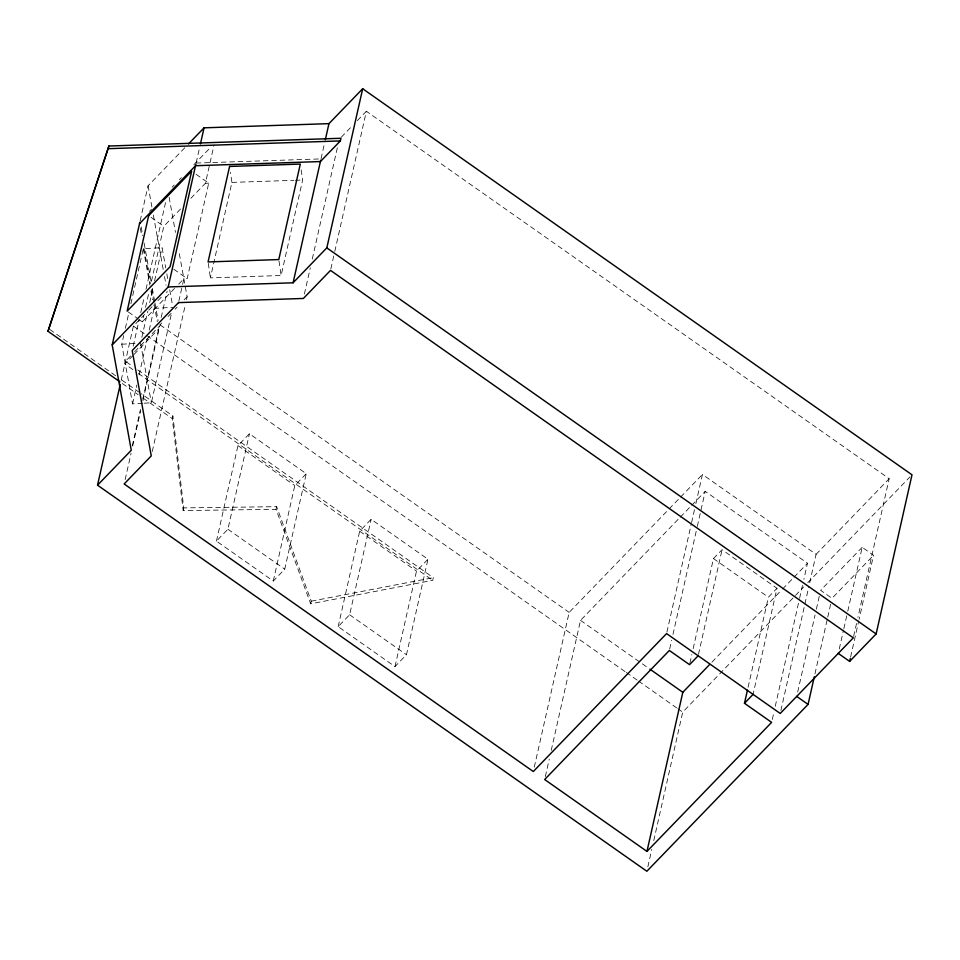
<?xml version="1.0" encoding="UTF-8"?>
<svg xmlns="http://www.w3.org/2000/svg" width="960" height="960" viewBox="0 0 960 960"><rect width="100%" height="100%" fill="white"/><g stroke="black" fill="none" stroke-linecap="round" stroke-linejoin="round"><path stroke-width="0.72" stroke-dasharray="4.8 3.6" d="M140.172 220.824L148.068 185.784L185.4 147.144M142.692 403.284L132.576 403.872L121.776 344.22L123.732 335.544M125.364 328.308L128.952 312.396M130.908 303.72L143.292 248.736L162.072 247.656L165.768 268.02M121.224 380.064L133.404 326.052L144.648 314.412M133.188 346.176L139.116 319.896M140.76 312.588L144.372 296.532M146.016 289.236L165.756 201.636M138.804 319.344L142.296 321.792L143.604 316.008M145.56 307.332L149.148 291.42M151.428 281.292L163.812 226.32L181.488 208.02M141.864 337.344L147.732 311.304M149.688 302.628L153.276 286.716M154.572 280.92L162.072 247.656M132.576 403.872L136.812 385.068M139.092 374.94L147.252 338.772M149.208 330.096L154.092 308.388L153.564 305.484M132.264 445.884L140.484 409.392M142.788 399.168L159.24 326.172M161.22 317.412L167.136 291.132M196.164 162.864L199.452 148.26M125.148 479.592L131.064 453.312M132.708 446.004L140.604 410.964M142.908 400.752L160.02 324.828L164.04 320.676M144.132 403.2L151.356 402.78L171.9 311.64M178.824 301.212L182.304 285.768M182.628 284.364L183.888 278.748L187.2 278.64L208.716 183.156L195.312 173.736M190.848 198.336L205.404 183.276L214.056 144.912M152.256 451.524L185.16 305.52M186.48 299.688L187.14 296.772L178.92 251.412M137.724 369.912L433.32 577.668L432.72 580.32L310.668 603.828L276.048 509.328L183.156 510.552L172.272 418.62L172.872 415.968L141.192 393.696M301.152 169.884L302.64 180.024L281.124 275.508L210.408 277.872L231.924 182.388L230.436 172.248M183.156 510.552L183.756 507.9L172.872 415.968M216.444 541.104L237.96 445.62L249.432 433.752L306.252 473.7L284.736 569.172L273.276 581.04L216.444 541.104L227.904 529.236L249.432 433.752M321.048 158.688L324.672 142.632M304.38 294.072L310.308 267.792M312.276 259.032L337.608 146.616M276.048 509.328L276.648 506.676L183.756 507.9M330.84 268.932L334.464 252.864M334.788 251.412L366.372 111.252L889.176 478.692L857.916 617.388M273.276 581.04L294.792 485.568L306.252 473.7M310.668 603.828L311.256 601.176L276.648 506.676M338.16 626.652L359.676 531.168L371.148 519.3L427.968 559.248L406.452 654.72L394.992 666.588L338.16 626.652L349.62 614.784L371.148 519.3M394.992 666.588L416.508 571.116L427.968 559.248M534.288 767.148L569.16 612.396L668.088 510.012M545.328 776.604L549.276 759.084M551.244 750.324L580.524 620.388L679.236 518.22M666.912 632.124L691.26 524.088M691.584 522.624L694.548 509.484M695.868 503.652L702.444 474.456L816.096 554.328L809.184 584.988M669.672 649.008L671.652 640.248M672.972 634.416L696.984 527.832M697.32 526.38L705.216 491.34L807.492 563.232L803.88 579.288M689.88 663.216L691.848 654.504M693.156 648.684L713.46 558.588L722.064 549.684L776.988 588.288L753.084 694.38M647.844 866.88L651.792 849.36M653.76 840.6L682.716 712.128L803.616 587.004M698.472 654.324L722.064 549.684M748.08 687.3L768.396 597.192L776.988 588.288M772.296 719.448L773.94 712.14M775.248 706.308L799.272 599.724M799.596 598.272L802.56 585.132M780.888 710.544L808.86 586.452M797.688 692.052L815.052 615.024M816.36 609.216L819.96 593.232M814.956 673.884L827.4 618.66M827.724 617.208L831.324 601.212M839.244 649.044L843.504 630.144M843.828 628.692L847.44 612.708M847.764 611.256L862.176 547.308L873.54 555.3L859.128 619.248M853.632 636.372L856.596 623.232M850.608 657.024L858.804 620.7M172.176 187.152L174.24 185.028M179.388 179.7L181.44 177.576M193.788 164.784L210.252 147.744M149.46 211.368L151.524 209.22M148.74 310.176L153.852 304.884M157.932 300.648L163.044 295.368M142.296 321.792L174.528 288.432M178.692 284.136L183.888 278.748M168.048 316.512L171.072 313.392M175.08 309.24L177.096 307.164M184.128 299.88L187.14 296.772M341.268 137.244L351.312 126.84M357.336 120.612L366.372 111.252M130.572 356.004L125.46 361.296L132.816 366.468M134.664 351.768L159.192 326.376M133.044 355.476L124.86 363.948L133.44 369.984M134.064 354.42L158.592 329.028M669.12 508.932L679.536 498.156M680.58 497.088L702.444 474.456M680.28 517.152L690.66 506.388M691.704 505.32L705.216 491.34M711.912 662.16L781.524 590.112M782.556 589.044L792.948 578.28M793.992 577.212L807.492 563.232M816.096 554.328L889.176 478.692M807.78 582.684L909.912 476.976M862.176 547.308L820.62 590.328L831.984 598.308L873.54 555.3M311.256 601.176L433.32 577.668M154.092 308.388L172.872 307.308M121.776 344.22L136.224 343.38M196.116 163.068L321.012 158.904M205.404 183.276L208.716 183.156M231.924 182.388L293.796 180.324M295.272 180.276L302.64 180.024M713.46 558.588L768.396 597.192M150.996 217.308L163.812 226.32M173.796 269.22L187.2 278.64M160.02 324.828L569.16 612.396M580.524 620.388L648.72 668.316M128.316 311.964L137.64 318.516M133.404 326.052L145.668 334.668M146.892 335.532L625.08 671.628M626.316 672.492L637.344 680.244M638.568 681.108L676.584 707.82M677.808 708.684L682.716 712.128M138.348 373.428L432.72 580.32M237.96 445.62L294.792 485.568M359.676 531.168L416.508 571.116M49.812 329.472L115.608 375.72M121.704 380.004L139.98 392.844M122.316 383.508L138.156 394.644M143.028 398.064L172.272 418.62M227.904 529.236L284.736 569.172M349.62 614.784L406.452 654.72M169.128 197.268L175.476 232.392M166.812 273.84L167.868 279.66M169.716 289.848L172.608 305.844M148.068 185.784L152.04 207.732M153.36 215.04L163.428 270.648M164.484 276.504L166.08 285.276M141.18 226.884L142.764 235.656M144.096 242.976L151.248 282.48M152.304 288.336L154.692 301.5M154.956 302.964L158.136 320.52M140.316 228.072L141.648 235.392M144.024 248.556L150.384 283.668M151.44 289.524L153.828 302.688M154.092 304.152L157.272 321.708M143.292 248.736L149.88 285.12M150.936 290.928L152.508 299.664M140.556 343.128L151.356 402.78M279 261.024L281.124 275.508M208.284 263.388L210.408 277.872"/><path stroke-width="1.44" d="M119.88 381.792L48 331.272L108.9 146.028L340.932 138.276L340.332 140.928L320.412 161.556L195.528 165.72L139.524 223.68M48 331.272L108.9 146.028M814.296 676.788L808.068 704.4L646.848 871.26L97.536 485.184L131.28 450.264L112.2 344.916L139.836 222.276M97.536 485.184L120.24 384.444M112.2 344.916L168.204 286.956L195.84 164.316M200.448 143.88L204.06 127.824L328.944 123.648L362.688 88.74L912 474.816L876.132 633.948L849.636 661.392L838.26 653.4M168.204 286.956L293.088 282.792L320.724 160.152M325.332 139.716L328.944 123.648M293.088 282.792L326.82 247.872L362.688 88.74M698.148 655.776L689.556 664.668L669.348 650.472L544.668 779.52L646.956 851.412L682.812 692.28L709.824 664.32M646.956 851.412L771.636 722.364L744.48 703.284L747.432 690.204M849.636 661.392L850.284 658.476M188.508 143.928L204.06 127.824M744.48 703.284L753.084 694.38M108.3 148.68L340.332 140.928M326.82 247.872L876.132 633.948M796.704 696.408L808.068 704.4M649.932 669.168L682.812 692.28M148.668 215.664L127.14 311.148L170.136 266.652L191.652 171.168L148.668 215.664M229.584 166.452L208.068 261.936L278.784 259.572L300.3 164.088L229.584 166.452M178.512 302.616L132.204 350.556L151.272 455.904L124.152 483.96L533.304 771.528L666.576 633.588L780.228 713.46L853.308 637.836L330.516 270.384L303.396 298.452L178.512 302.616"/></g></svg>
